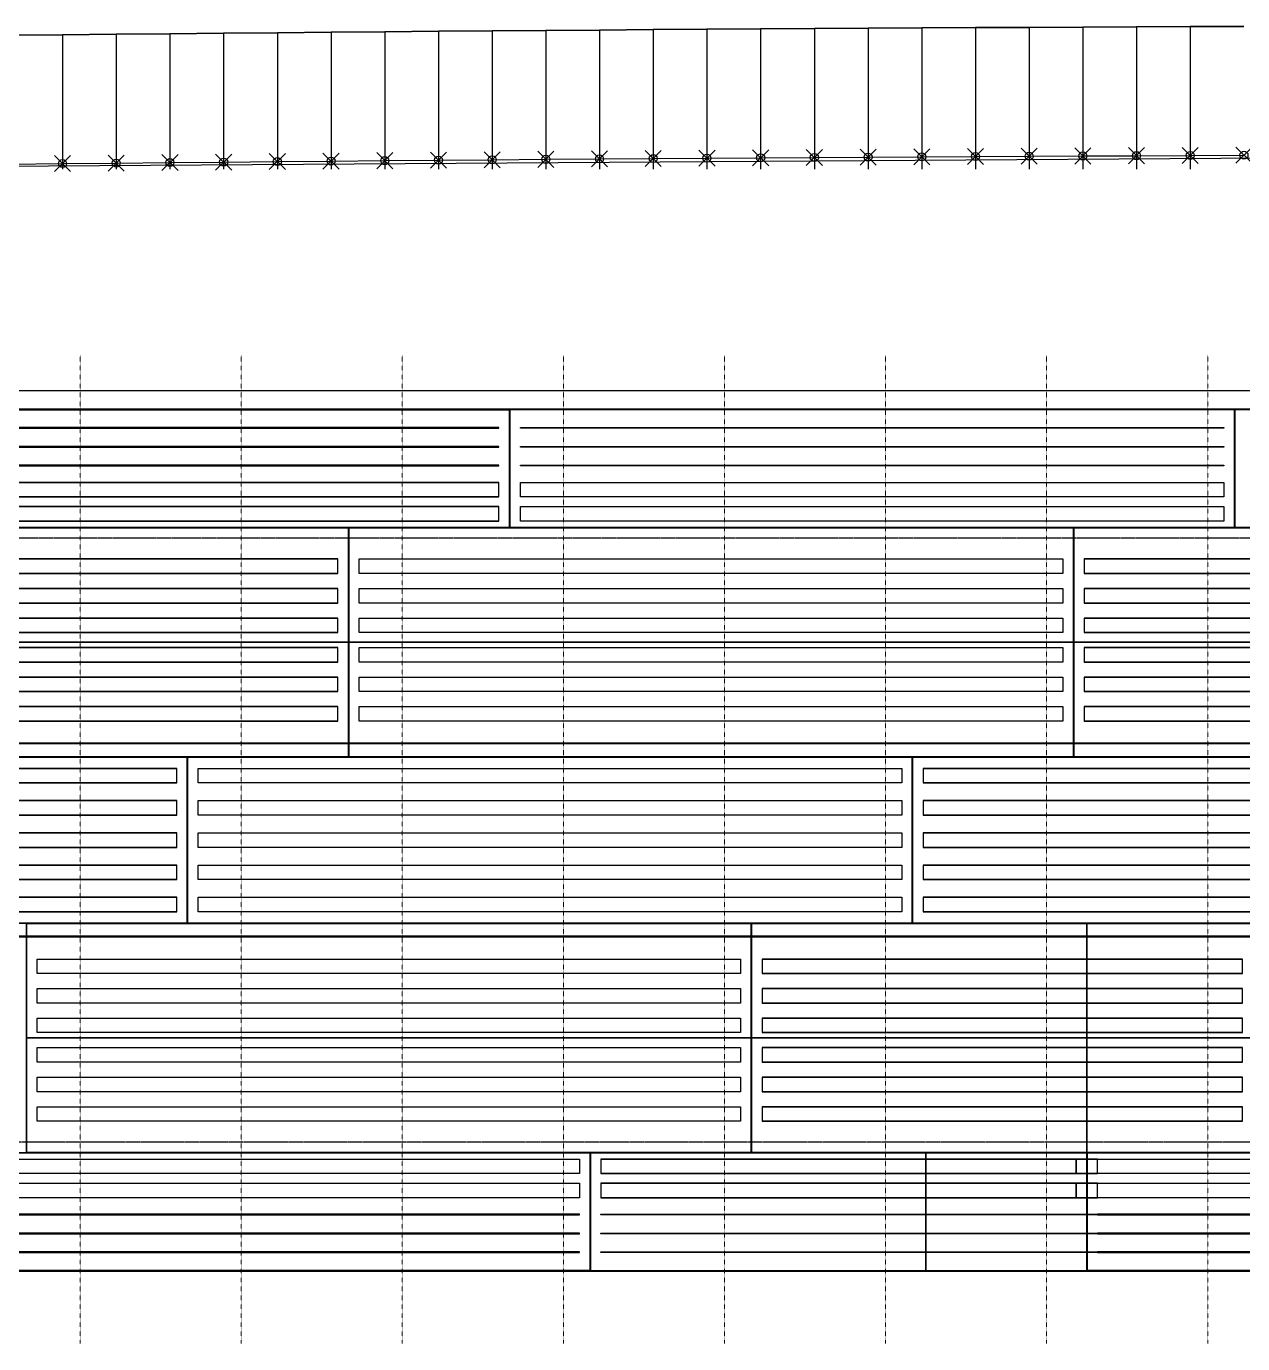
# Model space of a CAD drawing. Extents: x -158665 to 747974, y -1078007 to -307893.
# Drawn here: x 144202 to 166852, y -579906 to -555375 of the extents above; entities that cross this region are included whole.
import ezdxf

# ---------------------------------------------------------------- set-up
doc = ezdxf.new("R2010")
doc.units = 0
doc.header["$LTSCALE"] = 0.02
doc.header["$MEASUREMENT"] = 0
doc.header["$PDMODE"] = 35
doc.header["$PDSIZE"] = 150
for name, pattern in [('CENTER', [2, 1.25, -0.25, 0.25, -0.25]), ('DASHED', [19.05, 12.7, -6.35]), ('DASHED2', [9.525, 6.35, -3.175]), ('PHANTOM', [63.5, 31.75, -6.35, 6.35, -6.35, 6.35, -6.35])]:
    doc.linetypes.add(name, pattern=pattern)
doc.layers.get('0').update_dxf_attribs({"linetype": 'CONTINUOUS'})
doc.layers.add('1', color=1, linetype='CONTINUOUS')
for name, color, linetype, lineweight in [('1图框轮廓', 7, 'CONTINUOUS', 35), ('3中心线层', 1, 'CENTER', 13), ('4虚线层', 3, 'DASHED', 15)]:
    doc.layers.add(name, color=color, linetype=linetype, lineweight=lineweight)

msp = doc.modelspace()

# ---------------------------------------------------------------- linework, layer by layer
at = {"color": 6, "ltscale": 3}
msp.add_line((134876.2, -562153.5), (230875.9, -562153.5), dxfattribs=at)
at = {"color": 7, "linetype": 'PHANTOM', "ltscale": 10}
for p, q in [((229242, -564903.5), (132411, -564903.5)), ((227033.6, -568728.5), (128906.7, -568728.5)), ((224955.2, -572328.5), (125608.5, -572328.5)), ((222746.8, -576153.5), (122104.2, -576153.5))]:
    msp.add_line(p, q, dxfattribs=at)
at = {"color": 200, "ltscale": 10}
for p, q in [((227033.6, -568720.5), (128906.7, -568720.5)), ((227033.6, -568736.5), (128906.7, -568736.5)), ((224955.2, -572320.5), (125608.5, -572320.5)), ((224955.2, -572336.5), (125608.5, -572336.5))]:
    msp.add_line(p, q, dxfattribs=at)
at = {"color": 7, "ltscale": 3}
for points in [[(166875.9, -555374.5), (165875.9, -555378.9), (164875.9, -555383.5), (163875.9, -555388.3), (162875.9, -555393.4), (161875.9, -555398.7), (160875.9, -555404.3), (159875.9, -555410.1), (158875.9, -555416.2), (157875.9, -555422.6), (156875.9, -555429.3), (155875.9, -555436.2), (154875.9, -555443.5), (153875.9, -555451), (152875.9, -555458.8), (151875.9, -555466.9), (150875.9, -555475.2), (149875.9, -555483.8), (148875.9, -555492.7), (147875.9, -555501.8), (146875.9, -555511.1), (145875.9, -555520.7), (144875.9, -555530.4), (143875.9, -555540.4)], [(143875.9, -557940.4), (144875.9, -557930.4), (145875.9, -557920.7), (146875.9, -557911.1), (147875.9, -557901.8), (148875.9, -557892.7), (149875.9, -557883.8), (150875.9, -557875.2), (151875.9, -557866.9), (152875.9, -557858.8), (153875.9, -557851), (154875.9, -557843.5), (155875.9, -557836.2), (156875.9, -557829.3), (157875.9, -557822.6), (158875.9, -557816.2), (159875.9, -557810.1), (160875.9, -557804.3), (161875.9, -557798.7), (162875.9, -557793.4), (163875.9, -557788.3), (164875.9, -557783.5), (165875.9, -557778.9), (166875.9, -557774.5)]]:
    msp.add_lwpolyline(points, dxfattribs=at)
at = {"color": 2}
for points in [[(138651.7, -564138.5), (153001.8, -564138.5), (153001.8, -563868.5), (138651.7, -563868.5)], [(166501.8, -564138.5), (153401.8, -564138.5), (153401.8, -563868.5), (166501.8, -563868.5)], [(138651.7, -564588.5), (153001.8, -564588.5), (153001.8, -564318.5), (138651.7, -564318.5)], [(166501.8, -564588.5), (153401.8, -564588.5), (153401.8, -564318.5), (166501.8, -564318.5)], [(135651.7, -565563.5), (150001.8, -565563.5), (150001.8, -565293.5), (135651.7, -565293.5)], [(163501.8, -565563.5), (150401.8, -565563.5), (150401.8, -565293.5), (163501.8, -565293.5)], [(163901.8, -565563.5), (172752, -565563.5), (172752, -565293.5), (163901.8, -565293.5)], [(135651.7, -566113.5), (150001.8, -566113.5), (150001.8, -565843.5), (135651.7, -565843.5)], [(163501.8, -566113.5), (150401.8, -566113.5), (150401.8, -565843.5), (163501.8, -565843.5)], [(163901.8, -566113.5), (172752, -566113.5), (172752, -565843.5), (163901.8, -565843.5)], [(135651.7, -566663.5), (150001.8, -566663.5), (150001.8, -566393.5), (135651.7, -566393.5)], [(163501.8, -566663.5), (150401.8, -566663.5), (150401.8, -566393.5), (163501.8, -566393.5)], [(163901.8, -566663.5), (172752, -566663.5), (172752, -566393.5), (163901.8, -566393.5)], [(135651.7, -567213.5), (150001.8, -567213.5), (150001.8, -566943.5), (135651.7, -566943.5)], [(163501.8, -567213.5), (150401.8, -567213.5), (150401.8, -566943.5), (163501.8, -566943.5)], [(163901.8, -567213.5), (172752, -567213.5), (172752, -566943.5), (163901.8, -566943.5)], [(135651.7, -567763.5), (150001.8, -567763.5), (150001.8, -567493.5), (135651.7, -567493.5)], [(163501.8, -567763.5), (150401.8, -567763.5), (150401.8, -567493.5), (163501.8, -567493.5)], [(163901.8, -567763.5), (172752, -567763.5), (172752, -567493.5), (163901.8, -567493.5)], [(135651.7, -568313.5), (150001.8, -568313.5), (150001.8, -568043.5), (135651.7, -568043.5)], [(163501.8, -568313.5), (150401.8, -568313.5), (150401.8, -568043.5), (163501.8, -568043.5)], [(163901.8, -568313.5), (172752, -568313.5), (172752, -568043.5), (163901.8, -568043.5)], [(132651.9, -569463.5), (147001.8, -569463.5), (147001.8, -569193.5), (132651.9, -569193.5)], [(160501.8, -569463.5), (147401.8, -569463.5), (147401.8, -569193.5), (160501.8, -569193.5)], [(160901.8, -569463.5), (168251.8, -569463.5), (168251.8, -569193.5), (160901.8, -569193.5)], [(132651.9, -570063.5), (147001.8, -570063.5), (147001.8, -569793.5), (132651.9, -569793.5)], [(160501.8, -570063.5), (147401.8, -570063.5), (147401.8, -569793.5), (160501.8, -569793.5)], [(160901.8, -570063.5), (168251.8, -570063.5), (168251.8, -569793.5), (160901.8, -569793.5)], [(132651.9, -570663.5), (147001.8, -570663.5), (147001.8, -570393.5), (132651.9, -570393.5)], [(160501.8, -570663.5), (147401.8, -570663.5), (147401.8, -570393.5), (160501.8, -570393.5)], [(160901.8, -570663.5), (168251.8, -570663.5), (168251.8, -570393.5), (160901.8, -570393.5)], [(132651.9, -571263.5), (147001.8, -571263.5), (147001.8, -570993.5), (132651.9, -570993.5)], [(160501.8, -571263.5), (147401.8, -571263.5), (147401.8, -570993.5), (160501.8, -570993.5)], [(160901.8, -571263.5), (168251.8, -571263.5), (168251.8, -570993.5), (160901.8, -570993.5)], [(132651.9, -571863.5), (147001.8, -571863.5), (147001.8, -571593.5), (132651.9, -571593.5)], [(160501.8, -571863.5), (147401.8, -571863.5), (147401.8, -571593.5), (160501.8, -571593.5)], [(160901.8, -571863.5), (168251.8, -571863.5), (168251.8, -571593.5), (160901.8, -571593.5)], [(157501.8, -573013.5), (144401.8, -573013.5), (144401.8, -572743.5), (157501.8, -572743.5)], [(157901.8, -573013.5), (166851.5, -573013.5), (166851.5, -572743.5), (157901.8, -572743.5)], [(157501.9, -573563.5), (144401.9, -573563.5), (144401.9, -573293.5), (157501.9, -573293.5)], [(157901.7, -573563.5), (166851.4, -573563.5), (166851.4, -573293.5), (157901.7, -573293.5)], [(157501.8, -574113.5), (144401.8, -574113.5), (144401.8, -573843.5), (157501.8, -573843.5)], [(157901.8, -574113.5), (166851.5, -574113.5), (166851.5, -573843.5), (157901.8, -573843.5)], [(157501.9, -574663.5), (144401.9, -574663.5), (144401.9, -574393.5), (157501.9, -574393.5)], [(157901.7, -574663.5), (166851.4, -574663.5), (166851.4, -574393.5), (157901.7, -574393.5)], [(157501.9, -575213.5), (144401.9, -575213.5), (144401.9, -574943.5), (157501.9, -574943.5)], [(157901.7, -575213.5), (166851.5, -575213.5), (166851.5, -574943.5), (157901.7, -574943.5)], [(157501.9, -575763.5), (144401.9, -575763.5), (144401.9, -575493.5), (157501.9, -575493.5)], [(157901.7, -575763.5), (166851.5, -575763.5), (166851.5, -575493.5), (157901.7, -575493.5)], [(154501.8, -576738.5), (141401.8, -576738.5), (141401.8, -576468.5), (154501.8, -576468.5)], [(154901.8, -576738.5), (163751.5, -576738.5), (163751.5, -576468.5), (154901.8, -576468.5)], [(163751.5, -576738.5), (164151.5, -576738.5), (164151.5, -576468.5), (163751.5, -576468.5)], [(177251.8, -576738.5), (164151.5, -576738.5), (164151.5, -576468.5), (177251.8, -576468.5)], [(154501.8, -577188.5), (141401.8, -577188.5), (141401.8, -576918.5), (154501.8, -576918.5)], [(154901.8, -577188.5), (163751.5, -577188.5), (163751.5, -576918.5), (154901.8, -576918.5)], [(163751.5, -577188.5), (164151.5, -577188.5), (164151.5, -576918.5), (163751.5, -576918.5)], [(177251.8, -577188.5), (164151.5, -577188.5), (164151.5, -576918.5), (177251.8, -576918.5)]]:
    msp.add_lwpolyline(points, close=True, dxfattribs=at)
for points in [[(164151.5, -577509.5), (163751.5, -577509.5), (163751.5, -577497.5), (164151.5, -577497.5)], [(164151.5, -577859.5), (163751.5, -577859.5), (163751.5, -577847.5), (164151.5, -577847.5)], [(164151.5, -578209.5), (163751.5, -578209.5), (163751.5, -578197.5), (164151.5, -578197.5)]]:
    msp.add_lwpolyline(points, close=True)
at = {"layer": '1', "color": 8}
for p, q in [((163875.9, -555388.3), (163875.9, -558033.1)), ((164875.9, -555383.5), (164875.9, -558033.1)), ((165875.9, -555378.9), (165875.9, -558033.1)), ((144875.9, -555530.4), (144875.9, -558033.1)), ((145875.9, -555520.7), (145875.9, -558033.1)), ((146875.9, -555511.1), (146875.9, -558033.1)), ((147875.9, -555501.8), (147875.9, -558033.1)), ((148875.9, -555492.7), (148875.9, -558033.1)), ((149875.9, -555483.8), (149875.9, -558033.1)), ((150875.9, -555475.2), (150875.9, -558033.1)), ((151875.9, -555466.9), (151875.9, -558033.1)), ((152875.9, -555458.8), (152875.9, -558033.1)), ((153875.9, -555451), (153875.9, -558033.1)), ((155875.9, -555436.2), (155875.9, -558033.1)), ((156875.9, -555429.3), (156875.9, -558033.1)), ((157875.9, -555422.6), (157875.9, -558033.1)), ((158875.9, -555416.2), (158875.9, -558033.1)), ((159875.9, -555410.1), (159875.9, -558033.1)), ((160875.9, -555404.3), (160875.9, -558033.1)), ((161875.9, -555398.7), (161875.9, -558033.1)), ((162875.9, -555393.4), (162875.9, -558033.1))]:
    msp.add_line(p, q, dxfattribs=at)
at = {"layer": '1', "color": 3}
msp.add_line((154875.9, -555443.5), (154875.9, -558033.1), dxfattribs=at)
at = {"layer": '1'}
msp.add_line((134875.9, -558033.1), (234875.9, -557383.1), dxfattribs=at)
at = {"layer": '1', "color": 181}
for points in [[(143875.9, -555540.4), (144875.9, -555530.4), (145875.9, -555520.7), (146875.9, -555511.1), (147875.9, -555501.8), (148875.9, -555492.7), (149875.9, -555483.8), (150875.9, -555475.2), (151875.9, -555466.9), (152875.9, -555458.8), (153875.9, -555451), (154875.9, -555443.5), (155875.9, -555436.2), (156875.9, -555429.3), (157875.9, -555422.6), (158875.9, -555416.2), (159875.9, -555410.1), (160875.9, -555404.3), (161875.9, -555398.7), (162875.9, -555393.4), (163875.9, -555388.3), (164875.9, -555383.5), (165875.9, -555378.9), (166875.9, -555374.5)], [(143875.9, -557940.4), (144875.9, -557930.4), (145875.9, -557920.7), (146875.9, -557911.1), (147875.9, -557901.8), (148875.9, -557892.7), (149875.9, -557883.8), (150875.9, -557875.2), (151875.9, -557866.9), (152875.9, -557858.8), (153875.9, -557851), (154875.9, -557843.5), (155875.9, -557836.2), (156875.9, -557829.3), (157875.9, -557822.6), (158875.9, -557816.2), (159875.9, -557810.1), (160875.9, -557804.3), (161875.9, -557798.7), (162875.9, -557793.4), (163875.9, -557788.3), (164875.9, -557783.5), (165875.9, -557778.9), (166875.9, -557774.5)]]:
    msp.add_lwpolyline(points, dxfattribs=at)
at = {"layer": '1', "color": 4}
for points in [[(153201.8, -562513.5), (153201.8, -562503.5), (138451.7, -562503.5), (138451.7, -562513.5)], [(153201.8, -562513.5), (153201.8, -562503.5), (166701.8, -562503.5), (166701.8, -562513.5)], [(166701.8, -562513.5), (166701.8, -562503.5), (175851.9, -562503.5), (175851.9, -562513.5)], [(138651.7, -562847.5), (138651.7, -562859.5), (153001.8, -562859.5), (153001.8, -562847.5)], [(166501.8, -562847.5), (166501.8, -562859.5), (153401.8, -562859.5), (153401.8, -562847.5)], [(138651.7, -563197.5), (138651.7, -563209.5), (153001.8, -563209.5), (153001.8, -563197.5)], [(166501.8, -563197.5), (166501.8, -563209.5), (153401.8, -563209.5), (153401.8, -563197.5)], [(138651.7, -563547.5), (138651.7, -563559.5), (153001.8, -563559.5), (153001.8, -563547.5)], [(166501.8, -563547.5), (166501.8, -563559.5), (153401.8, -563559.5), (153401.8, -563547.5)], [(141401.8, -577497.5), (141401.8, -577509.5), (154501.8, -577509.5), (154501.8, -577497.5)], [(163751.5, -577497.5), (163751.5, -577509.5), (154901.8, -577509.5), (154901.8, -577497.5)], [(164151.5, -577497.5), (164151.5, -577509.5), (177251.8, -577509.5), (177251.8, -577497.5)], [(154501.8, -577859.5), (154501.8, -577847.5), (141401.8, -577847.5), (141401.8, -577859.5)], [(154901.8, -577859.5), (154901.8, -577847.5), (163751.5, -577847.5), (163751.5, -577859.5)], [(177251.8, -577859.5), (177251.8, -577847.5), (164151.5, -577847.5), (164151.5, -577859.5)], [(141401.8, -578197.5), (141401.8, -578209.5), (154501.8, -578209.5), (154501.8, -578197.5)], [(163751.5, -578197.5), (163751.5, -578209.5), (154901.8, -578209.5), (154901.8, -578197.5)], [(164151.5, -578197.5), (164151.5, -578209.5), (177251.8, -578209.5), (177251.8, -578197.5)], [(141201.8, -578543.5), (141201.8, -578553.5), (154701.8, -578553.5), (154701.8, -578543.5)], [(163951.5, -578543.5), (163951.5, -578553.5), (154701.8, -578553.5), (154701.8, -578543.5)], [(163951.5, -578543.5), (163951.5, -578553.5), (177451.8, -578553.5), (177451.8, -578543.5)]]:
    msp.add_lwpolyline(points, close=True, dxfattribs=at)
at = {"layer": '1', "color": 25}
for p in [(144875.9, -557930.4), (145875.9, -557920.7), (146875.9, -557911.1), (147875.9, -557901.8), (148875.9, -557892.7), (149875.9, -557883.8), (150875.9, -557875.2), (151875.9, -557866.9), (152875.9, -557858.8), (153875.9, -557851), (154875.9, -557843.5), (155875.9, -557836.2), (156875.9, -557829.3), (157875.9, -557822.6), (158875.9, -557816.2), (159875.9, -557810.1), (160875.9, -557804.3), (161875.9, -557798.7), (162875.9, -557793.4), (163875.9, -557788.3), (164875.9, -557783.5), (165875.9, -557778.9), (166875.9, -557774.5)]:
    msp.add_point(p, dxfattribs=at)
at = {"layer": '1图框轮廓', "color": 1}
for points in [[(138454.7, -562503.5), (153198.8, -562503.5), (153198.8, -564705.5), (138454.7, -564705.5)], [(153204.8, -562503.5), (166698.8, -562503.5), (166698.8, -564705.5), (153204.8, -564705.5)], [(166704.8, -564705.5), (175848.9, -564705.5), (175848.9, -562503.5), (166704.8, -562503.5)], [(150198.8, -566843.5), (135454.7, -566843.5), (135454.7, -564711.5), (150198.8, -564711.5)], [(163698.8, -564711.5), (150204.8, -564711.5), (150204.8, -566843.5), (163698.8, -566843.5)], [(172949, -566843.5), (163704.8, -566843.5), (163704.8, -564711.5), (172949, -564711.5)], [(150198.8, -566843.5), (135454.7, -566843.5), (135454.7, -568975.5), (150198.8, -568975.5)], [(163698.8, -568975.5), (150204.8, -568975.5), (150204.8, -566843.5), (163698.8, -566843.5)], [(172949, -566843.5), (163704.8, -566843.5), (163704.8, -568975.5), (172949, -568975.5)], [(132454.9, -572075.5), (147198.8, -572075.5), (147198.8, -568981.5), (132454.9, -568981.5)], [(147204.8, -568981.5), (160698.8, -568981.5), (160698.8, -572075.5), (147204.8, -572075.5)], [(160704.8, -572075.5), (168448.8, -572075.5), (168448.8, -568981.5), (160704.8, -568981.5)], [(157698.8, -572081.5), (144204.8, -572081.5), (144204.8, -574213.5), (157698.8, -574213.5)], [(163951.5, -574213.5), (157704.8, -574213.5), (157704.8, -572081.5), (163951.5, -572081.5)], [(157698.8, -576345.5), (144204.8, -576345.5), (144204.8, -574213.5), (157698.8, -574213.5)], [(163951.5, -574213.5), (157704.8, -574213.5), (157704.8, -576345.5), (163951.5, -576345.5)], [(141204.8, -578553.5), (154698.8, -578553.5), (154698.8, -576351.5), (141204.8, -576351.5)], [(154704.8, -576351.5), (160950.5, -576351.5), (160950.5, -578553.5), (154704.8, -578553.5)]]:
    msp.add_lwpolyline(points, close=True, dxfattribs=at)
at = {"layer": '1图框轮廓', "color": 207}
for points in [[(167048.5, -572081.5), (163951.5, -572081.5), (163951.5, -574213.5), (167048.5, -574213.5)], [(167048.5, -576345.5), (163951.5, -576345.5), (163951.5, -574213.5), (167048.5, -574213.5)], [(160950.5, -578553.5), (163948.5, -578553.5), (163948.5, -576351.5), (160950.5, -576351.5)], [(163954.5, -576351.5), (177448.8, -576351.5), (177448.8, -578553.5), (163954.5, -578553.5)]]:
    msp.add_lwpolyline(points, close=True, dxfattribs=at)
at = {"layer": '3中心线层', "color": 8, "linetype": 'CENTER'}
for points in [[(145201.5, -561496.1), (145201.5, -579905.9)], [(148201.5, -561496.1), (148201.5, -579905.9)], [(151201.5, -561496.1), (151201.5, -579905.9)], [(154201.5, -561496.1), (154201.5, -579905.9)], [(157201.5, -561496.1), (157201.5, -579905.9)], [(160201.5, -561496.1), (160201.5, -579905.9)], [(163201.5, -561496.1), (163201.5, -579905.9)], [(166201.5, -561496.3), (166201.5, -579905.9)]]:
    msp.add_lwpolyline(points, dxfattribs=at)
at = {"layer": '4虚线层', "color": 4, "linetype": 'DASHED2', "ltscale": 20}
for p, q in [((153001.8, -563874.6), (138651.7, -563874.6)), ((153401.8, -563874.6), (166501.8, -563874.6)), ((153001.8, -564132.4), (138651.7, -564132.4)), ((153401.8, -564132.4), (166501.8, -564132.4)), ((153001.8, -564324.6), (138651.7, -564324.6)), ((153401.8, -564324.6), (166501.8, -564324.6)), ((153001.8, -564582.4), (138651.7, -564582.4)), ((153401.8, -564582.4), (166501.8, -564582.4)), ((150001.8, -565299.6), (135651.7, -565299.6)), ((150401.8, -565299.6), (163501.8, -565299.6)), ((172752, -565299.6), (163901.8, -565299.6)), ((150001.8, -565557.4), (135651.7, -565557.4)), ((150401.8, -565557.4), (163501.8, -565557.4)), ((172752, -565557.4), (163901.8, -565557.4)), ((150001.8, -565849.6), (135651.7, -565849.6)), ((150401.8, -565849.6), (163501.8, -565849.6)), ((172752, -565849.6), (163901.8, -565849.6)), ((150001.8, -566107.4), (135651.7, -566107.4)), ((150401.8, -566107.4), (163501.8, -566107.4)), ((172752, -566107.4), (163901.8, -566107.4)), ((150001.8, -566399.6), (135651.7, -566399.6)), ((150401.8, -566399.6), (163501.8, -566399.6)), ((172752, -566399.6), (163901.8, -566399.6)), ((150001.8, -566657.4), (135651.7, -566657.4)), ((150401.8, -566657.4), (163501.8, -566657.4)), ((172752, -566657.4), (163901.8, -566657.4)), ((150001.8, -566949.6), (135651.7, -566949.6)), ((150401.8, -566949.6), (163501.8, -566949.6)), ((172752, -566949.6), (163901.8, -566949.6)), ((150001.8, -567207.4), (135651.7, -567207.4)), ((150401.8, -567207.4), (163501.8, -567207.4)), ((172752, -567207.4), (163901.8, -567207.4)), ((150001.8, -567499.6), (135651.7, -567499.6)), ((150401.8, -567499.6), (163501.8, -567499.6)), ((172752, -567499.6), (163901.8, -567499.6)), ((150001.8, -567757.4), (135651.7, -567757.4)), ((150401.8, -567757.4), (163501.8, -567757.4)), ((172752, -567757.4), (163901.8, -567757.4)), ((150001.8, -568049.6), (135651.7, -568049.6)), ((150401.8, -568049.6), (163501.8, -568049.6)), ((172752, -568049.6), (163901.8, -568049.6)), ((150001.8, -568307.4), (135651.7, -568307.4)), ((150401.8, -568307.4), (163501.8, -568307.4)), ((172752, -568307.4), (163901.8, -568307.4)), ((147001.8, -569199.6), (132651.9, -569199.6)), ((147401.8, -569199.6), (160501.8, -569199.6)), ((168251.8, -569199.6), (160901.8, -569199.6)), ((147001.8, -569457.4), (132651.9, -569457.4)), ((147401.8, -569457.4), (160501.8, -569457.4)), ((168251.8, -569457.4), (160901.8, -569457.4)), ((147001.8, -569799.6), (132651.9, -569799.6)), ((147401.8, -569799.6), (160501.8, -569799.6)), ((168251.8, -569799.6), (160901.8, -569799.6)), ((147001.8, -570057.4), (132651.9, -570057.4)), ((147401.8, -570057.4), (160501.8, -570057.4)), ((168251.8, -570057.4), (160901.8, -570057.4)), ((147001.8, -570399.6), (132651.9, -570399.6)), ((147401.8, -570399.6), (160501.8, -570399.6)), ((168251.8, -570399.6), (160901.8, -570399.6)), ((147001.8, -570657.4), (132651.9, -570657.4)), ((147401.8, -570657.4), (160501.8, -570657.4)), ((168251.8, -570657.4), (160901.8, -570657.4)), ((147001.8, -570999.6), (132651.9, -570999.6)), ((147401.8, -570999.6), (160501.8, -570999.6)), ((168251.8, -570999.6), (160901.8, -570999.6)), ((147001.8, -571257.4), (132651.9, -571257.4)), ((147401.8, -571257.4), (160501.8, -571257.4)), ((168251.8, -571257.4), (160901.8, -571257.4)), ((147001.8, -571599.6), (132651.9, -571599.6)), ((147401.8, -571599.6), (160501.8, -571599.6)), ((168251.8, -571599.6), (160901.8, -571599.6)), ((147001.8, -571857.4), (132651.9, -571857.4)), ((147401.8, -571857.4), (160501.8, -571857.4)), ((168251.8, -571857.4), (160901.8, -571857.4)), ((144401.8, -572749.6), (157501.8, -572749.6)), ((166851.5, -572749.6), (157901.8, -572749.6)), ((144401.8, -573007.4), (157501.8, -573007.4)), ((166851.5, -573007.4), (157901.8, -573007.4)), ((144401.9, -573299.6), (157501.9, -573299.6)), ((166851.4, -573299.6), (157901.7, -573299.6)), ((144401.9, -573557.4), (157501.9, -573557.4)), ((166851.4, -573557.4), (157901.7, -573557.4)), ((144401.8, -573849.6), (157501.8, -573849.6)), ((166851.5, -573849.6), (157901.8, -573849.6)), ((144401.8, -574107.4), (157501.8, -574107.4)), ((166851.5, -574107.4), (157901.8, -574107.4)), ((144401.9, -574399.6), (157501.9, -574399.6)), ((166851.4, -574399.6), (157901.7, -574399.6)), ((144401.9, -574657.4), (157501.9, -574657.4)), ((166851.4, -574657.4), (157901.7, -574657.4)), ((144401.9, -574949.6), (157501.9, -574949.6)), ((166851.5, -574949.6), (157901.7, -574949.6)), ((144401.9, -575207.4), (157501.9, -575207.4)), ((166851.5, -575207.4), (157901.7, -575207.4)), ((144401.9, -575499.6), (157501.9, -575499.6)), ((166851.5, -575499.6), (157901.7, -575499.6)), ((144401.9, -575757.4), (157501.9, -575757.4)), ((166851.5, -575757.4), (157901.7, -575757.4)), ((141401.8, -576474.6), (154501.8, -576474.6)), ((163751.5, -576474.6), (154901.8, -576474.6)), ((164151.5, -576474.6), (163751.5, -576474.6)), ((164151.5, -576474.6), (177251.8, -576474.6)), ((141401.8, -576732.4), (154501.8, -576732.4)), ((163751.5, -576732.4), (154901.8, -576732.4)), ((164151.5, -576732.4), (163751.5, -576732.4)), ((164151.5, -576732.4), (177251.8, -576732.4)), ((141401.8, -576924.6), (154501.8, -576924.6)), ((163751.5, -576924.6), (154901.8, -576924.6)), ((164151.5, -576924.6), (163751.5, -576924.6)), ((164151.5, -576924.6), (177251.8, -576924.6)), ((141401.8, -577182.4), (154501.8, -577182.4)), ((163751.5, -577182.4), (154901.8, -577182.4)), ((164151.5, -577182.4), (163751.5, -577182.4)), ((164151.5, -577182.4), (177251.8, -577182.4))]:
    msp.add_line(p, q, dxfattribs=at)

doc.saveas('drawing.dxf')
